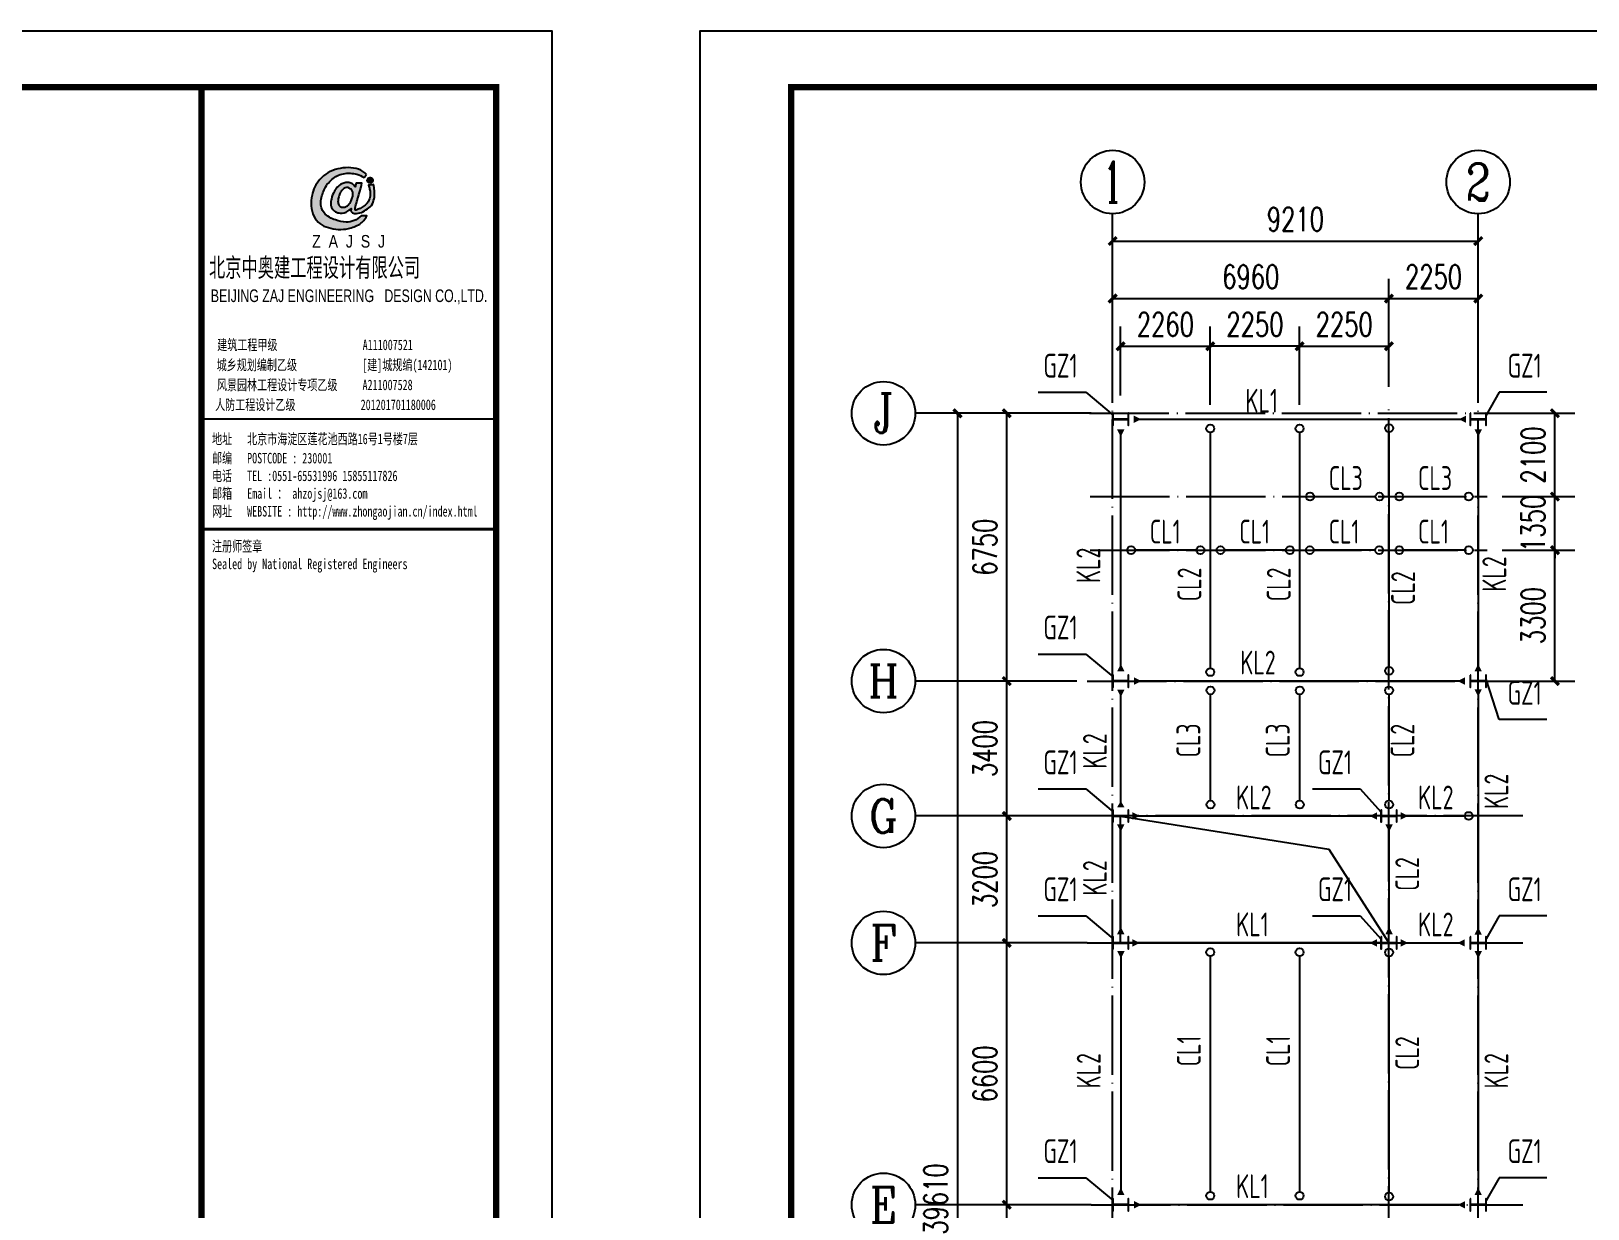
# Model space of a CAD drawing. Extents: x -89996 to 1006241, y -2176 to 440573.
# Drawn here: x 634315 to 673536, y 142907 to 172594 of the extents above; entities that cross this region are included whole.
import ezdxf
from ezdxf.enums import TextEntityAlignment as Align

# ---------------------------------------------------------------- set-up
doc = ezdxf.new("R2010")
doc.units = 0
doc.header["$LTSCALE"] = 1000
doc.header["$MEASUREMENT"] = 0
doc.linetypes.add('DOTE', pattern=[2.42, 2, -0.2, 0.02, -0.2])
for name, color, linetype in [('AXIS', 3, 'Continuous'), ('AXIS_TEXT', 7, 'Continuous'), ('DOTE', 1, 'DOTE'), ('Gjfh', 2, 'Continuous'), ('Gjlx', 3, 'Continuous'), ('GZ', 50, 'Continuous'), ('PUB_TEXT', 7, 'Continuous'), ('PUB_TITLE', 4, 'Continuous'), ('STPM_RBEAM_NUM', 7, 'Continuous'), ('WALL', 9, 'Continuous'), ('YCX', 90, 'Continuous'), ('图签', 3, 'Continuous')]:
    doc.layers.add(name, color=color, linetype=linetype)
doc.styles.add('_gyy_title_Arial', font='arial.ttf', dxfattribs={"width": 0.7})
doc.styles.add('_gyy_title_ST', font='', dxfattribs={"width": 0.8})
doc.styles.add('_TCH_AXIS', font='COMPLEX', dxfattribs={"bigfont": 'GBCBIG'})
doc.styles.add('_TCH_DIM_T3', font='SIMPLEX', dxfattribs={"width": 0.705882, "bigfont": 'GBCBIG'})
doc.styles.add('HZ', font='txt.shx', dxfattribs={"width": 0.8, "bigfont": '000hztxt.shx'})
doc.styles.add('TSSD_Dimension', font='Tssdeng.shx', dxfattribs={"width": 0.8, "bigfont": 'hztxt.shx'})
doc.styles.add('TSSD_Label', font='tssdeng.shx', dxfattribs={"width": 0.7, "bigfont": 'hztxt.shx'})
doc.styles.get('_gyy_title_ST').set_extended_font_data('SimSun')
doc.dimstyles.new('_TCH_ARCH&&200', dxfattribs={"dimtxt": 595, "dimasz": 200, "dimexe": 500, "dimexo": 600, "dimgap": 252.5, "dimtad": 1, "dimdec": 0, "dimzin": 0, "dimdsep": 46, "dimtxsty": '_TCH_DIM_T3', "dimblk": 'ARCHTICK', "dimcen": 0.09, "dimclrt": 7, "dimazin": 2, "dimtfac": 1, "dimtdec": 0, "dimtix": 1, "dimtmove": 2, "dimatfit": 3, "dimfxl": 0, "dimtolj": 1, "dimtzin": 0, "dimarcsym": 0})
doc.dimstyles.new('TCH-200-1', dxfattribs={"dimtxt": 595, "dimasz": 200, "dimexe": 500, "dimexo": 600, "dimgap": 252.5, "dimtad": 1, "dimdec": 0, "dimzin": 0, "dimdsep": 46, "dimtxsty": '_TCH_DIM_T3', "dimblk": 'ARCHTICK', "dimcen": 0.09, "dimclrd": 3, "dimclre": 3, "dimclrt": 7, "dimazin": 2, "dimtfac": 1, "dimtdec": 0, "dimtix": 1, "dimtmove": 2, "dimatfit": 3, "dimfxl": 0, "dimtolj": 1, "dimtzin": 0, "dimarcsym": 0})

# ---------------------------------------------------------------- blocks, each defined once
blk = doc.blocks.new('_ArchTick')
at = {"color": 0, "linetype": 'ByBlock', "const_width": 0.4}
blk.add_lwpolyline([(-0.5, -0.5), (0.5, 0.5)], dxfattribs=at)
blk = doc.blocks.new('*D2519')
at = {"layer": 'Defpoints', "color": 0, "transparency": 16777216}
for p in [(8604, 45825), (4696, 6215), (8065, 6215)]:
    blk.add_point(p, dxfattribs=at)
at = {"layer": 'WALL', "color": 3, "lineweight": -2, "transparency": 16777216}
for p, q in [((8004, 45825), (4196, 45825)), ((4696, 45825), (4696, 6215)), ((7465, 6215), (4196, 6215))]:
    blk.add_line(p, q, dxfattribs=at)
at = {"layer": 'WALL', "color": 3, "lineweight": -2, "transparency": 16777216, "xscale": 200, "yscale": 200, "zscale": 200}
for p, rotation in [((4696, 45825), 90), ((4696, 6215), 270)]:
    blk.add_blockref('_ArchTick', p, dxfattribs=dict(at, rotation=rotation))
at = {"layer": 'WALL', "color": 7, "transparency": 16777216, "insert": (4146, 26020), "char_height": 595, "attachment_point": 5, "rotation": 90, "style": '_TCH_DIM_T3'}
blk.add_mtext('\\A1;39610', dxfattribs=at)
blk = doc.blocks.new('*D2520')
at = {"layer": 'Defpoints', "color": 0, "transparency": 16777216}
for p in [(15564, 48717), (8604, 46065), (15564, 46110)]:
    blk.add_point(p, dxfattribs=at)
at = {"layer": 'WALL', "color": 3, "lineweight": -2, "transparency": 16777216}
for p, q in [((8604, 46665), (8604, 49217)), ((15564, 46710), (15564, 49217)), ((8604, 48717), (15564, 48717))]:
    blk.add_line(p, q, dxfattribs=at)
at = {"layer": 'WALL', "color": 3, "lineweight": -2, "transparency": 16777216, "xscale": 200, "yscale": 200, "zscale": 200, "rotation": 180}
blk.add_blockref('_ArchTick', (8604, 48717), dxfattribs=at)
at = {"layer": 'WALL', "color": 3, "lineweight": -2, "transparency": 16777216, "xscale": 200, "yscale": 200, "zscale": 200}
blk.add_blockref('_ArchTick', (15564, 48717), dxfattribs=at)
at = {"layer": 'WALL', "color": 7, "transparency": 16777216, "insert": (12084, 49267), "char_height": 595, "attachment_point": 5, "style": '_TCH_DIM_T3'}
blk.add_mtext('\\A1;6960', dxfattribs=at)
blk = doc.blocks.new('*D2521')
at = {"layer": 'Defpoints', "color": 0, "transparency": 16777216}
for p in [(17814, 48717), (15564, 46110), (17814, 46065)]:
    blk.add_point(p, dxfattribs=at)
at = {"layer": 'WALL', "color": 3, "lineweight": -2, "transparency": 16777216}
for p, q in [((15564, 46710), (15564, 49217)), ((17814, 46665), (17814, 49217)), ((15564, 48717), (17814, 48717))]:
    blk.add_line(p, q, dxfattribs=at)
at = {"layer": 'WALL', "color": 3, "lineweight": -2, "transparency": 16777216, "xscale": 200, "yscale": 200, "zscale": 200, "rotation": 180}
blk.add_blockref('_ArchTick', (15564, 48717), dxfattribs=at)
at = {"layer": 'WALL', "color": 3, "lineweight": -2, "transparency": 16777216, "xscale": 200, "yscale": 200, "zscale": 200}
blk.add_blockref('_ArchTick', (17814, 48717), dxfattribs=at)
at = {"layer": 'WALL', "color": 7, "transparency": 16777216, "insert": (16689, 49267), "char_height": 595, "attachment_point": 5, "style": '_TCH_DIM_T3'}
blk.add_mtext('\\A1;2250', dxfattribs=at)
blk = doc.blocks.new('*D3083')
at = {"layer": 'AXIS', "color": 0, "lineweight": -2, "transparency": 16777216}
for p, q in [((8604, 46609), (8604, 50667)), ((17814, 46609), (17814, 50667)), ((8604, 50167), (17814, 50167))]:
    blk.add_line(p, q, dxfattribs=at)
at = {"layer": 'Defpoints', "color": 0, "transparency": 16777216}
for p in [(17814, 50167), (8604, 46009), (17814, 46009)]:
    blk.add_point(p, dxfattribs=at)
at = {"layer": 'AXIS', "color": 0, "lineweight": -2, "transparency": 16777216, "xscale": 200, "yscale": 200, "zscale": 200, "rotation": 180}
blk.add_blockref('_ArchTick', (8604, 50167), dxfattribs=at)
at = {"layer": 'AXIS', "color": 0, "lineweight": -2, "transparency": 16777216, "xscale": 200, "yscale": 200, "zscale": 200}
blk.add_blockref('_ArchTick', (17814, 50167), dxfattribs=at)
at = {"layer": 'AXIS', "color": 7, "transparency": 16777216, "insert": (13209, 50717), "char_height": 595, "attachment_point": 5, "style": '_TCH_DIM_T3'}
blk.add_mtext('\\A1;9210', dxfattribs=at)
blk = doc.blocks.new('*D3087')
at = {"layer": 'AXIS', "color": 0, "lineweight": -2, "transparency": 16777216}
for p, q in [((7465, 25875), (5436, 25875)), ((5936, 19275), (5936, 25875)), ((7465, 19275), (5436, 19275))]:
    blk.add_line(p, q, dxfattribs=at)
at = {"layer": 'Defpoints', "color": 0, "transparency": 16777216}
for p in [(5936, 25875), (8065, 25875), (8065, 19275)]:
    blk.add_point(p, dxfattribs=at)
at = {"layer": 'AXIS', "color": 0, "lineweight": -2, "transparency": 16777216, "xscale": 200, "yscale": 200, "zscale": 200}
for p, rotation in [((5936, 25875), 90), ((5936, 19275), 270)]:
    blk.add_blockref('_ArchTick', p, dxfattribs=dict(at, rotation=rotation))
at = {"layer": 'AXIS', "color": 7, "transparency": 16777216, "insert": (5386, 22575), "char_height": 595, "attachment_point": 5, "rotation": 90, "style": '_TCH_DIM_T3'}
blk.add_mtext('\\A1;6600', dxfattribs=at)
blk = doc.blocks.new('*D3088')
at = {"layer": 'AXIS', "color": 0, "lineweight": -2, "transparency": 16777216}
for p, q in [((7465, 32475), (5436, 32475)), ((5936, 25875), (5936, 32475)), ((7465, 25875), (5436, 25875))]:
    blk.add_line(p, q, dxfattribs=at)
at = {"layer": 'Defpoints', "color": 0, "transparency": 16777216}
for p in [(5936, 32475), (8065, 32475), (8065, 25875)]:
    blk.add_point(p, dxfattribs=at)
at = {"layer": 'AXIS', "color": 0, "lineweight": -2, "transparency": 16777216, "xscale": 200, "yscale": 200, "zscale": 200}
for p, rotation in [((5936, 32475), 90), ((5936, 25875), 270)]:
    blk.add_blockref('_ArchTick', p, dxfattribs=dict(at, rotation=rotation))
at = {"layer": 'AXIS', "color": 7, "transparency": 16777216, "insert": (5386, 29175), "char_height": 595, "attachment_point": 5, "rotation": 90, "style": '_TCH_DIM_T3'}
blk.add_mtext('\\A1;6600', dxfattribs=at)
blk = doc.blocks.new('*D3089')
at = {"layer": 'AXIS', "color": 0, "lineweight": -2, "transparency": 16777216}
for p, q in [((7465, 35675), (5436, 35675)), ((5936, 32475), (5936, 35675)), ((7465, 32475), (5436, 32475))]:
    blk.add_line(p, q, dxfattribs=at)
at = {"layer": 'Defpoints', "color": 0, "transparency": 16777216}
for p in [(5936, 35675), (8065, 35675), (8065, 32475)]:
    blk.add_point(p, dxfattribs=at)
at = {"layer": 'AXIS', "color": 0, "lineweight": -2, "transparency": 16777216, "xscale": 200, "yscale": 200, "zscale": 200}
for p, rotation in [((5936, 35675), 90), ((5936, 32475), 270)]:
    blk.add_blockref('_ArchTick', p, dxfattribs=dict(at, rotation=rotation))
at = {"layer": 'AXIS', "color": 7, "transparency": 16777216, "insert": (5386, 34075), "char_height": 595, "attachment_point": 5, "rotation": 90, "style": '_TCH_DIM_T3'}
blk.add_mtext('\\A1;3200', dxfattribs=at)
blk = doc.blocks.new('*D3090')
at = {"layer": 'AXIS', "color": 0, "lineweight": -2, "transparency": 16777216}
for p, q in [((7465, 39075), (5436, 39075)), ((5936, 35675), (5936, 39075)), ((7465, 35675), (5436, 35675))]:
    blk.add_line(p, q, dxfattribs=at)
at = {"layer": 'Defpoints', "color": 0, "transparency": 16777216}
for p in [(5936, 39075), (8065, 39075), (8065, 35675)]:
    blk.add_point(p, dxfattribs=at)
at = {"layer": 'AXIS', "color": 0, "lineweight": -2, "transparency": 16777216, "xscale": 200, "yscale": 200, "zscale": 200}
for p, rotation in [((5936, 39075), 90), ((5936, 35675), 270)]:
    blk.add_blockref('_ArchTick', p, dxfattribs=dict(at, rotation=rotation))
at = {"layer": 'AXIS', "color": 7, "transparency": 16777216, "insert": (5386, 37375), "char_height": 595, "attachment_point": 5, "rotation": 90, "style": '_TCH_DIM_T3'}
blk.add_mtext('\\A1;3400', dxfattribs=at)
blk = doc.blocks.new('*D3091')
at = {"layer": 'AXIS', "color": 0, "lineweight": -2, "transparency": 16777216}
for p, q in [((7465, 45825), (5436, 45825)), ((5936, 39075), (5936, 45825)), ((7465, 39075), (5436, 39075))]:
    blk.add_line(p, q, dxfattribs=at)
at = {"layer": 'Defpoints', "color": 0, "transparency": 16777216}
for p in [(5936, 45825), (8065, 45825), (8065, 39075)]:
    blk.add_point(p, dxfattribs=at)
at = {"layer": 'AXIS', "color": 0, "lineweight": -2, "transparency": 16777216, "xscale": 200, "yscale": 200, "zscale": 200}
for p, rotation in [((5936, 45825), 90), ((5936, 39075), 270)]:
    blk.add_blockref('_ArchTick', p, dxfattribs=dict(at, rotation=rotation))
at = {"layer": 'AXIS', "color": 7, "transparency": 16777216, "insert": (5386, 42450), "char_height": 595, "attachment_point": 5, "rotation": 90, "style": '_TCH_DIM_T3'}
blk.add_mtext('\\A1;6750', dxfattribs=at)
blk = doc.blocks.new('*D1183')
at = {"color": 3, "lineweight": -2, "transparency": 16777216}
for p, q in [((666273, 163175), (666273, 165150)), ((668523, 163631), (668523, 165150)), ((666273, 164650), (668523, 164650))]:
    blk.add_line(p, q, dxfattribs=at)
at = {"layer": 'Defpoints', "color": 0, "transparency": 16777216}
for p in [(668523, 164650), (668523, 163031), (666273, 162575)]:
    blk.add_point(p, dxfattribs=at)
at = {"color": 3, "lineweight": -2, "transparency": 16777216, "xscale": 200, "yscale": 200, "zscale": 200, "rotation": 180}
blk.add_blockref('_ArchTick', (666273, 164650), dxfattribs=at)
at = {"color": 3, "lineweight": -2, "transparency": 16777216, "xscale": 200, "yscale": 200, "zscale": 200}
blk.add_blockref('_ArchTick', (668523, 164650), dxfattribs=at)
at = {"color": 7, "transparency": 16777216, "insert": (667398, 165200), "char_height": 595, "attachment_point": 5, "style": '_TCH_DIM_T3'}
blk.add_mtext('\\A1;2250', dxfattribs=at)
blk = doc.blocks.new('A$C1ADA65EF')
at = {"layer": 'YCX'}
for p, q in [((0, 40035), (1198, 40035)), ((1198, 40035), (1887, 39460)), ((11619, 40035), (11287, 39460)), ((12817, 40035), (11619, 40035)), ((0, 33436), (1198, 33436)), ((1198, 33436), (1887, 32860)), ((11619, 31788), (11287, 32801)), ((12817, 31788), (11619, 31788)), ((0, 30036), (1198, 30036)), ((1198, 30036), (1887, 29460)), ((6917, 30036), (8115, 30036)), ((8115, 30036), (8637, 29460)), ((0, 26836), (1198, 26836)), ((1198, 26836), (1887, 26260)), ((6917, 26836), (8115, 26836)), ((8115, 26836), (8637, 26260)), ((11619, 26836), (11287, 26260)), ((12817, 26836), (11619, 26836)), ((0, 20236), (1198, 20236)), ((1198, 20236), (1887, 19660)), ((11619, 20236), (11287, 19660)), ((12817, 20236), (11619, 20236))]:
    blk.add_line(p, q, dxfattribs=at)
at = {"layer": 'STPM_RBEAM_NUM', "style": 'TSSD_Label', "width": 0.7}
for p in [(562, 40226), (12255, 40226), (562, 33627), (12255, 31979), (562, 30227), (7479, 30227), (562, 27027), (7479, 27027), (12255, 27027), (562, 20427), (12255, 20427)]:
    blk.add_text('GZ1', height=600, dxfattribs=at).set_placement(p, align=Align.BOTTOM_CENTER)
blk = doc.blocks.new('dd')
at = {"layer": '图签'}
h = blk.add_hatch(color=5, dxfattribs=at)
h.set_gradient(color1=(0, 0, 255), color2=(36, 36, 255), one_color=1, tint=0.57)
h.paths.add_polyline_path([(452, 1270, -0.093206), (531, 1562, -0.136321), (716, 1807, -0.161039), (988, 1948, -0.108591), (1307, 1935, -0.049497), (1479, 1861, 0.062627), (1539, 1932, 0.094388), (1351, 2056, 0.136326), (854, 2062, 0.161722), (430, 1810, 0.133661), (243, 1435, 0.158414), (286, 937, 0.22517), (632, 669, 0.138663), (1107, 646, 0.074676), (1375, 753, 0.125344), (1543, 944, 0.006312), (1413, 948, -0.090385), (1244, 833, -0.096745), (1053, 797, -0.073845), (803, 850, -0.140868), (530, 1020, -0.160753)])
h = blk.add_hatch(color=1, dxfattribs=at)
h.set_gradient(color1=(255, 0, 0), color2=(255, 0, 0), tint=0.57)
h.paths.add_polyline_path([(1557, 1818, 0.386553), (1564, 1757, 0.170676), (1604, 1736, 0.082224), (1657, 1743, 0.087509), (1686, 1766, 0.264235), (1694, 1804, 0.244333), (1636, 1850, 0.30271)])
h = blk.add_hatch(color=5, dxfattribs=at)
h.set_gradient(color1=(0, 0, 255), color2=(36, 36, 255), one_color=1, tint=0.57)
h.paths.add_polyline_path([(1306, 1289, 0.011169), (1334, 1370, 0.005807), (1431, 1724, 0.01105), (1292, 1724, 0.016796), (1267, 1634, 0.125943), (1203, 1704, 0.083806), (1120, 1739, 0.082879), (1047, 1739, -0.008503), (952, 1710, 0.060057), (844, 1628, 0.086078), (774, 1532, 0.099424), (705, 1347, 0.12153), (690, 1225, 0.102644), (719, 1122, 0.056648), (797, 1042, 0.092914), (913, 1013, 0.194578), (1098, 1064, -0.002562), (1175, 1122, 0.064354), (1167, 1068, 0.172385), (1207, 1017, 0.105458), (1300, 1002, 0.086567), (1454, 1046, 0.047674), (1592, 1136, 0.166359), (1692, 1274, 0.096748), (1728, 1431, 0.03151), (1728, 1548, 0.041815), (1700, 1691, 0.007654), (1588, 1673, -0.009919), (1610, 1585, -0.068269), (1624, 1482, -0.105336), (1605, 1352, -0.14652), (1528, 1223, -0.070486), (1434, 1151, -0.077937), (1341, 1103, -0.127098), (1272, 1084, -0.114215), (1267, 1129, -0.007609)])
h.paths.add_polyline_path([(865, 1245, -0.099994), (863, 1328, -0.050974), (888, 1427, -0.120527), (938, 1529, -0.043888), (1002, 1595, -0.08446), (1063, 1619, -0.147309), (1127, 1607, -0.037474), (1177, 1572, -0.06931), (1209, 1507, -0.067662), (1213, 1431, -0.02676), (1211, 1413, 0.017209), (1183, 1329, -0.048815), (1120, 1223, -0.139096), (1046, 1163, -0.097991), (944, 1153, -0.085394), (909, 1169, -0.149141)], flags=16)
blk.add_lwpolyline([(1539, 1932, 0.094388), (1351, 2056, 0.136326), (854, 2062, 0.161722), (430, 1810, 0.133661), (243, 1435, 0.158414), (286, 937, 0.22517), (632, 669, 0.138663), (1107, 646, 0.074676), (1375, 753, 0.125344), (1543, 944, 0.006312), (1413, 948, -0.090385), (1244, 833, -0.096745), (1053, 797, -0.073845), (803, 850, -0.140868), (530, 1020, -0.160753), (452, 1270, -0.093206), (531, 1562, -0.136321), (716, 1807, -0.161039), (988, 1948, -0.108591), (1307, 1935, -0.049497), (1479, 1861, 0.062627)], format="xyb", close=True, dxfattribs=at)
for points in [[(1694, 1804, 0.243958), (1636, 1850, 0.303117), (1557, 1818, 0.386553), (1564, 1757, 0.170676), (1604, 1736, 0.082224), (1657, 1743, 0.087509), (1686, 1766, 0.264235), (1694, 1804, -7.823139)], [(1431, 1724, 0.011041), (1292, 1724, 0.016796), (1267, 1634, 0.125943), (1203, 1704, 0.083806), (1120, 1739, 0.082879), (1047, 1739, -0.008503), (952, 1710, 0.060057), (844, 1628, 0.086078), (774, 1532, 0.099424), (705, 1347, 0.12153), (690, 1225, 0.102644), (719, 1122, 0.056648), (797, 1042, 0.092914), (913, 1013, 0.194578), (1098, 1064, -0.002562), (1175, 1122, 0.064354), (1167, 1068, 0.172385), (1207, 1017, 0.105458), (1300, 1002, 0.086567), (1454, 1046, 0.047674), (1592, 1136, 0.166359), (1692, 1274, 0.096748), (1728, 1431, 0.03151), (1728, 1548, 0.041815), (1700, 1691, 0.007654), (1588, 1673, -0.009919), (1610, 1585, -0.068269), (1624, 1482, -0.105336), (1605, 1352, -0.14652), (1528, 1223, -0.070486), (1434, 1151, -0.077937), (1341, 1103, -0.127098), (1272, 1084, -0.114215), (1267, 1129, -0.007609), (1306, 1289, 0.011169), (1334, 1370, 0.005782), (1430, 1722, 0.069025)], [(1213, 1431, 0.067662), (1209, 1507, 0.06931), (1177, 1572, 0.037474), (1127, 1607, 0.147309), (1063, 1619, 0.08446), (1002, 1595, 0.043888), (938, 1529, 0.120527), (888, 1427, 0.050974), (863, 1328, 0.099994), (865, 1245, 0.149141), (909, 1169, 0.085394), (944, 1153, 0.097991), (1046, 1163, 0.139096), (1120, 1223, 0.048815), (1183, 1329, -0.017209), (1211, 1413, 0.02676), (1213, 1431, 0.441273)]]:
    blk.add_lwpolyline(points, format="xyb", dxfattribs=at)
at = {"insert": (246, 492), "char_height": 300, "width": 8000, "attachment_point": 1, "style": 'HZ'}
blk.add_mtext('{\\fArial|b0|i0|c0|p32;Z  A  J  S  J}', dxfattribs=at)
blk = doc.blocks.new('A$C767023C3')
at = {"layer": 'PUB_TITLE'}
blk.add_line((-4949, -5573), (0, -5573), dxfattribs=at)
at = {"layer": 'PUB_TITLE', "const_width": 106}
blk.add_lwpolyline([(-4949, 0), (0, 0), (0, -40586), (-4949, -40586)], close=True, dxfattribs=at)
at = {"layer": 'PUB_TITLE', "const_width": 49.5}
blk.add_lwpolyline([(-4949, -7426), (0, -7426)], dxfattribs=at)
at = {"layer": '图签', "xscale": 0.70707067020202, "yscale": 0.70707067020202, "zscale": 0.70707067020202}
blk.add_blockref('dd', (-3263, -2831), dxfattribs=at)
at = {"color": 1, "insert": (-4822, -2862), "char_height": 359.1, "width": 9576, "attachment_point": 1, "style": 'HZ'}
blk.add_mtext('北京中奥建工程设计有限公司', dxfattribs=at)
at = {"layer": 'PUB_TITLE', "width": 0.7}
for s, height, style, p in [('BEIJING ZAJ ENGINEERING   DESIGN CO.,LTD.', 212.12, '_gyy_title_Arial', (-2469, -3610)), ('建筑工程甲级                 A111007521             ', 176.77, '_gyy_title_ST', (-2494, -4417)), ('城乡规划编制乙级             [建]城规编(142101)', 176.77, '_gyy_title_ST', (-2712, -4754)), ('风景园林工程设计专项乙级     A211007528           ', 176.77, '_gyy_title_ST', (-2582, -5090)), ('人防工程设计乙级             201201701180006', 176.77, '_gyy_title_ST', (-2865, -5424))]:
    blk.add_text(s, height=height, dxfattribs=dict(at, style=style)).set_placement(p, align=Align.CENTER)
at = {"layer": 'PUB_TITLE', "style": '_gyy_title_ST', "width": 0.7}
for s, height, p in [('地址   北京市海淀区莲花池西路16号1号楼7层', 176.77, (-4771, -5998)), ('邮编   POSTCODE : 230001', 176.77, (-4771, -6321)), ('电话   TEL :0551-65531996 15855117826', 176.77, (-4771, -6618)), ('邮箱   Email ： ahzojsj@163.com', 176.77, (-4771, -6915)), ('网址   WEBSITE : http://www.zhongaojian.cn/index.html', 176.77, (-4771, -7214)), ('注册师签章', 176.8, (-4771, -7801)), ('Sealed by National Registered Engineers', 176.77, (-4770, -8098))]:
    blk.add_text(s, height=height, dxfattribs=at).set_placement(p)
blk = doc.blocks.new('*D3002')
at = {"color": 3, "lineweight": -2, "transparency": 16777216}
for p, q in [((661763, 163407), (661763, 165150)), ((664023, 163175), (664023, 165150)), ((661763, 164650), (664023, 164650))]:
    blk.add_line(p, q, dxfattribs=at)
at = {"layer": 'Defpoints', "color": 0, "transparency": 16777216}
for p in [(664023, 164650), (661763, 162807), (664023, 162575)]:
    blk.add_point(p, dxfattribs=at)
at = {"color": 3, "lineweight": -2, "transparency": 16777216, "xscale": 200, "yscale": 200, "zscale": 200, "rotation": 180}
blk.add_blockref('_ArchTick', (661763, 164650), dxfattribs=at)
at = {"color": 3, "lineweight": -2, "transparency": 16777216, "xscale": 200, "yscale": 200, "zscale": 200}
blk.add_blockref('_ArchTick', (664023, 164650), dxfattribs=at)
at = {"color": 7, "transparency": 16777216, "insert": (662893, 165200), "char_height": 595, "attachment_point": 5, "style": '_TCH_DIM_T3'}
blk.add_mtext('\\A1;2260', dxfattribs=at)
blk = doc.blocks.new('*D2428')
at = {"color": 3, "lineweight": -2, "transparency": 16777216}
for p, q in [((664023, 163175), (664023, 165150)), ((666273, 163175), (666273, 165150)), ((666273, 164650), (664023, 164650))]:
    blk.add_line(p, q, dxfattribs=at)
at = {"layer": 'Defpoints', "color": 0, "transparency": 16777216}
for p in [(664023, 164650), (664023, 162575), (666273, 162575)]:
    blk.add_point(p, dxfattribs=at)
at = {"color": 3, "lineweight": -2, "transparency": 16777216, "xscale": 200, "yscale": 200, "zscale": 200, "rotation": 180}
blk.add_blockref('_ArchTick', (664023, 164650), dxfattribs=at)
at = {"color": 3, "lineweight": -2, "transparency": 16777216, "xscale": 200, "yscale": 200, "zscale": 200}
blk.add_blockref('_ArchTick', (666273, 164650), dxfattribs=at)
at = {"color": 7, "transparency": 16777216, "insert": (665148, 165200), "char_height": 595, "attachment_point": 5, "style": '_TCH_DIM_T3'}
blk.add_mtext('\\A1;2250', dxfattribs=at)
blk = doc.blocks.new('*D2785')
at = {"layer": 'AXIS', "color": 0, "lineweight": -2, "transparency": 16777216}
for p, q in [((671373, 162960), (673206, 162960)), ((672706, 160861), (672706, 162960)), ((671373, 160861), (673206, 160861))]:
    blk.add_line(p, q, dxfattribs=at)
at = {"layer": 'Defpoints', "color": 0, "transparency": 16777216}
for p in [(670773, 162960), (672706, 162960), (670773, 160861)]:
    blk.add_point(p, dxfattribs=at)
at = {"layer": 'AXIS', "color": 0, "lineweight": -2, "transparency": 16777216, "xscale": 200, "yscale": 200, "zscale": 200}
for p, rotation in [((672706, 162960), 90), ((672706, 160861), 270)]:
    blk.add_blockref('_ArchTick', p, dxfattribs=dict(at, rotation=rotation))
at = {"layer": 'AXIS', "color": 7, "transparency": 16777216, "insert": (672156, 161910), "char_height": 595, "attachment_point": 5, "rotation": 90, "style": '_TCH_DIM_T3'}
blk.add_mtext('\\A1;2100', dxfattribs=at)
blk = doc.blocks.new('*D2786')
at = {"layer": 'AXIS', "color": 0, "lineweight": -2, "transparency": 16777216}
for p, q in [((671373, 160861), (673206, 160861)), ((672706, 160861), (672706, 161061)), ((672706, 159511), (672706, 160861)), ((671373, 159511), (673206, 159511)), ((672706, 159511), (672706, 159311))]:
    blk.add_line(p, q, dxfattribs=at)
at = {"layer": 'Defpoints', "color": 0, "transparency": 16777216}
for p in [(670773, 160861), (672706, 160861), (670773, 159511)]:
    blk.add_point(p, dxfattribs=at)
at = {"layer": 'AXIS', "color": 0, "lineweight": -2, "transparency": 16777216, "xscale": 200, "yscale": 200, "zscale": 200}
for p, rotation in [((672706, 160861), 270), ((672706, 159511), 90)]:
    blk.add_blockref('_ArchTick', p, dxfattribs=dict(at, rotation=rotation))
at = {"layer": 'AXIS', "color": 7, "transparency": 16777216, "insert": (672156, 160186), "char_height": 595, "attachment_point": 5, "rotation": 90, "style": '_TCH_DIM_T3'}
blk.add_mtext('\\A1;1350', dxfattribs=at)
blk = doc.blocks.new('*D2787')
at = {"layer": 'AXIS', "color": 0, "lineweight": -2, "transparency": 16777216}
for p, q in [((671373, 159511), (673206, 159511)), ((672706, 156211), (672706, 159511)), ((671373, 156211), (673206, 156211))]:
    blk.add_line(p, q, dxfattribs=at)
at = {"layer": 'Defpoints', "color": 0, "transparency": 16777216}
for p in [(670773, 159511), (672706, 159511), (670773, 156211)]:
    blk.add_point(p, dxfattribs=at)
at = {"layer": 'AXIS', "color": 0, "lineweight": -2, "transparency": 16777216, "xscale": 200, "yscale": 200, "zscale": 200}
for p, rotation in [((672706, 159511), 90), ((672706, 156211), 270)]:
    blk.add_blockref('_ArchTick', p, dxfattribs=dict(at, rotation=rotation))
at = {"layer": 'AXIS', "color": 7, "transparency": 16777216, "insert": (672156, 157861), "char_height": 595, "attachment_point": 5, "rotation": 90, "style": '_TCH_DIM_T3'}
blk.add_mtext('\\A1;3300', dxfattribs=at)
blk = doc.blocks.new('A$C2781525E')
at = {"layer": 'AXIS'}
for p, q in [((8603.7, 46190.9), (8603.7, 50853.5)), ((17813.9, 46190.9), (17813.9, 50853.5)), ((8064.9, 45825), (3631.2, 45825)), ((7700.7, 39075.3), (3631.2, 39075.3)), ((7964.9, 35675.3), (3631.2, 35675.3)), ((7964.9, 32475.3), (3631.2, 32475.3)), ((8064.9, 25875.3), (3631.2, 25875.3))]:
    blk.add_line(p, q, dxfattribs=at)
for centre in [(8603.7, 51653.5), (17813.9, 51653.5), (2831.2, 45825), (2831.2, 39075.3), (2831.2, 35675.3), (2831.2, 32475.3), (2831.2, 25875.3)]:
    blk.add_circle(centre, 800, dxfattribs=at)
at = {"layer": 'DOTE'}
for p, q in [((8603.7, 4948.5), (8603.7, 46702.1)), ((17813.9, 4950.7), (17813.9, 46702.1)), ((15563.9, 4981.1), (15563.9, 46115.4)), ((8022.4, 45825), (18940.1, 45825)), ((7964.9, 39075.3), (18940.1, 39075.3)), ((18940.1, 35675.3), (7964.9, 35675.3)), ((7964.9, 32475.3), (18940.1, 32475.3)), ((8064.9, 25875.3), (18940.1, 25875.3))]:
    blk.add_line(p, q, dxfattribs=at)
at = {"layer": 'GZ'}
for points in [[(8603.7, 45825), (8603.7, 45525), (8613.7, 45525), (8613.7, 45668.2), (8618.7, 45672), (8989, 45672), (8993.7, 45668.2), (8993.7, 45525), (9003.7, 45525), (9003.7, 45825), (8993.7, 45825), (8993.7, 45682), (8989.2, 45678), (8618.7, 45678), (8613.7, 45682), (8613.7, 45825), (8603.7, 45825)], [(17613.7, 45825), (17613.7, 45525), (17623.7, 45525), (17623.7, 45668.2), (17628.7, 45672), (17999, 45672), (18003.7, 45668.2), (18003.7, 45525), (18013.7, 45525), (18013.7, 45825), (18003.7, 45825), (18003.7, 45682), (17999.2, 45678), (17628.7, 45678), (17623.7, 45682), (17623.7, 45825), (17613.7, 45825)], [(8603.7, 39225.3), (8603.7, 38925.3), (8613.7, 38925.3), (8613.7, 39068.4), (8618.7, 39072.3), (8989, 39072.3), (8993.7, 39068.4), (8993.7, 38925.3), (9003.7, 38925.3), (9003.7, 39225.3), (8993.7, 39225.3), (8993.7, 39082.3), (8989.2, 39078.3), (8618.7, 39078.3), (8613.7, 39082.3), (8613.7, 39225.3), (8603.7, 39225.3)], [(17613.7, 39225.3), (17613.7, 38925.3), (17623.7, 38925.3), (17623.7, 39068.4), (17628.7, 39072.3), (17999, 39072.3), (18003.7, 39068.4), (18003.7, 38925.3), (18013.7, 38925.3), (18013.7, 39225.3), (18003.7, 39225.3), (18003.7, 39082.3), (17999.2, 39078.3), (17628.7, 39078.3), (17623.7, 39082.3), (17623.7, 39225.3), (17613.7, 39225.3)], [(8603.7, 35825.3), (8603.7, 35525.3), (8613.7, 35525.3), (8613.7, 35668.4), (8618.7, 35672.3), (8989, 35672.3), (8993.7, 35668.4), (8993.7, 35525.3), (9003.7, 35525.3), (9003.7, 35825.3), (8993.7, 35825.3), (8993.7, 35682.3), (8989.2, 35678.3), (8618.7, 35678.3), (8613.7, 35682.3), (8613.7, 35825.3), (8603.7, 35825.3)], [(15363.7, 35825.3), (15363.7, 35525.3), (15373.7, 35525.3), (15373.7, 35668.4), (15378.7, 35672.3), (15749, 35672.3), (15753.7, 35668.4), (15753.7, 35525.3), (15763.7, 35525.3), (15763.7, 35825.3), (15753.7, 35825.3), (15753.7, 35682.3), (15749.2, 35678.3), (15378.7, 35678.3), (15373.7, 35682.3), (15373.7, 35825.3), (15363.7, 35825.3)], [(8603.7, 32625.3), (8603.7, 32325.3), (8613.7, 32325.3), (8613.7, 32468.4), (8618.7, 32472.3), (8989, 32472.3), (8993.7, 32468.4), (8993.7, 32325.3), (9003.7, 32325.3), (9003.7, 32625.3), (8993.7, 32625.3), (8993.7, 32482.3), (8989.2, 32478.3), (8618.7, 32478.3), (8613.7, 32482.3), (8613.7, 32625.3), (8603.7, 32625.3)], [(15363.7, 32625.3), (15363.7, 32325.3), (15373.7, 32325.3), (15373.7, 32468.4), (15378.7, 32472.3), (15749, 32472.3), (15753.7, 32468.4), (15753.7, 32325.3), (15763.7, 32325.3), (15763.7, 32625.3), (15753.7, 32625.3), (15753.7, 32482.3), (15749.2, 32478.3), (15378.7, 32478.3), (15373.7, 32482.3), (15373.7, 32625.3), (15363.7, 32625.3)], [(17613.7, 32625.3), (17613.7, 32325.3), (17623.7, 32325.3), (17623.7, 32468.4), (17628.7, 32472.3), (17999, 32472.3), (18003.7, 32468.4), (18003.7, 32325.3), (18013.7, 32325.3), (18013.7, 32625.3), (18003.7, 32625.3), (18003.7, 32482.3), (17999.2, 32478.3), (17628.7, 32478.3), (17623.7, 32482.3), (17623.7, 32625.3), (17613.7, 32625.3)], [(8603.7, 26025.3), (8603.7, 25725.3), (8613.7, 25725.3), (8613.7, 25868.4), (8618.7, 25872.3), (8989, 25872.3), (8993.7, 25868.4), (8993.7, 25725.3), (9003.7, 25725.3), (9003.7, 26025.3), (8993.7, 26025.3), (8993.7, 25882.3), (8989.2, 25878.3), (8618.7, 25878.3), (8613.7, 25882.3), (8613.7, 26025.3), (8603.7, 26025.3)], [(17613.7, 26025.3), (17613.7, 25725.3), (17623.7, 25725.3), (17623.7, 25868.4), (17628.7, 25872.3), (17999, 25872.3), (18003.7, 25868.4), (18003.7, 25725.3), (18013.7, 25725.3), (18013.7, 26025.3), (18003.7, 26025.3), (18003.7, 25882.3), (17999.2, 25878.3), (17628.7, 25878.3), (17623.7, 25882.3), (17623.7, 26025.3), (17613.7, 26025.3)]]:
    blk.add_lwpolyline(points, close=True, dxfattribs=at)
at = {"layer": 'AXIS_TEXT', "style": '_TCH_AXIS'}
for s, height, p, p2 in [('1', 1029.4, (8383.1, 51138.8), (8824.3, 51138.8)), ('2', 931.9, (17503.2, 51187.6), (18124.5, 51187.6)), ('J', 992.1, (2571.3, 45328.9), (3091, 45328.9)), ('H', 811, (2444.9, 38669.7), (3217.4, 38669.7)), ('G', 850.4, (2466.7, 35250.1), (3195.6, 35250.1)), ('F', 890.9, (2491.8, 32029.8), (3170.5, 32029.8)), ('E', 890.9, (2491.8, 25429.8), (3170.5, 25429.8))]:
    blk.add_text(s, height=height, dxfattribs=at).set_placement(p, p2, align=Align.FIT)
at = {"layer": 'AXIS'}
for p1, p2, distance, picture, middle in [((8603.7, 46009.4), (17813.9, 46009.4), 4157.5, '*D3083', (13208.8, 50716.9)), ((8064.9, 39075.3), (8064.9, 45825), 2129.2, '*D3091', (5385.6, 42450.1)), ((8064.9, 35675.3), (8064.9, 39075.3), 2129.2, '*D3090', (5385.6, 37375.3)), ((8064.9, 32475.3), (8064.9, 35675.3), 2129.2, '*D3089', (5385.6, 34075.3)), ((8064.9, 25875.3), (8064.9, 32475.3), 2129.2, '*D3088', (5385.6, 29175.3)), ((8064.9, 19275.3), (8064.9, 25875.3), 2129.2, '*D3087', (5385.6, 22575.3))]:
    dim = blk.add_aligned_dim(p1=p1, p2=p2, distance=distance, dimstyle='_TCH_ARCH&&200', dxfattribs=at)
    dim.commit()
    dim.dimension.update_dxf_attribs({"geometry": picture, "text_midpoint": middle})
at = {"layer": 'WALL'}
for base, p1, p2, picture, middle in [((15563.9, 48716.9), (8603.7, 46065.3), (15563.9, 46109.6), '*D2520', (12083.8, 49266.9)), ((17813.9, 48716.9), (15563.9, 46109.6), (17813.9, 46065.3), '*D2521', (16688.9, 49266.9))]:
    dim = blk.add_linear_dim(base=base, p1=p1, p2=p2, dimstyle='TCH-200-1', dxfattribs=at)
    dim.commit()
    dim.dimension.update_dxf_attribs({"geometry": picture, "text_midpoint": middle})
dim = blk.add_linear_dim(base=(4695.5, 6215.3), p1=(8603.7, 45825), p2=(8064.9, 6215.3), angle=90, dimstyle='TCH-200-1', dxfattribs=at)
dim.commit()
dim.dimension.update_dxf_attribs({"geometry": '*D2519', "text_midpoint": (4145.5, 26020.1)})

msp = doc.modelspace()

# ---------------------------------------------------------------- linework, layer by layer
msp.add_lwpolyline([(661763.35, 152807.75), (667010.75, 151970.98), (668522.77, 149613.75), (661763.35, 149613.75)], close=True)
for centre in [(664023.27, 162575.05), (666273.27, 162575.05), (668528.36, 162586.42), (666536.06, 160860.64), (668286.02, 160860.64), (668786.06, 160860.64), (670536.02, 160860.64), (662026.06, 159510.89), (663776.02, 159510.89), (664280.98, 159510.9), (666030.93, 159510.9), (666530.98, 159510.9), (668280.93, 159510.9), (668786.06, 159510.9), (670536.02, 159510.9), (664023.27, 156439.31), (666273.27, 156439.31), (668528.35, 156468.49), (664028.35, 155974.92), (666278.35, 155974.92), (668528.35, 155974.92), (664028.35, 153097.65), (666278.35, 153097.65), (668528.35, 153097.65), (670536.02, 152810.75), (664023.27, 149375.31), (666273.27, 149375.31), (668528.35, 149372.37), (664023.27, 143239.56), (666273.27, 143239.56), (668528.35, 143216.14)]:
    msp.add_circle(centre, 100)
at = {"layer": 'DOTE'}
for p, q in [((660996.31, 160860.64), (670996.87, 160860.64)), ((660996.31, 159510.9), (670996.87, 159510.9))]:
    msp.add_line(p, q, dxfattribs=at)
at = {"layer": 'Gjfh', "color": 4}
for points in [[(662093.48, 162810.49, 187.5, 0, 0), (662280.98, 162810.49, 187.5, 0, 0)], [(662093.49, 162810.49, 187.5, 0, 0), (662280.99, 162810.49, 187.5, 0, 0)], [(670469.74, 162810.49, 187.5, 0, 0), (670282.24, 162810.49, 187.5, 0, 0)], [(670469.75, 162810.49, 187.5, 0, 0), (670282.25, 162810.49, 187.5, 0, 0)], [(661768.36, 162555.04, 187.5, 0, 0), (661768.36, 162367.54, 187.5, 0, 0)], [(670773.27, 162555.04, 187.5, 0, 0), (670773.27, 162367.54, 187.5, 0, 0)], [(661768.36, 156452.83, 187.5, 0, 0), (661768.36, 156640.33, 187.5, 0, 0)], [(670773.27, 156452.83, 187.5, 0, 0), (670773.27, 156640.33, 187.5, 0, 0)], [(662099.69, 156210.75, 187.5, 0, 0), (662287.19, 156210.75, 187.5, 0, 0)], [(662099.69, 156210.75, 187.5, 0, 0), (662287.19, 156210.75, 187.5, 0, 0)], [(670442.69, 156210.75, 187.5, 0, 0), (670255.19, 156210.75, 187.5, 0, 0)], [(670442.69, 156210.75, 187.5, 0, 0), (670255.19, 156210.75, 187.5, 0, 0)], [(661768.36, 155997.31, 187.5, 0, 0), (661768.36, 155809.81, 187.5, 0, 0)], [(670773.27, 156003.62, 187.5, 0, 0), (670773.27, 155816.12, 187.5, 0, 0)], [(661768.36, 153027.34, 187.5, 0, 0), (661768.36, 153189.35, 187.5, 0, 0)], [(661768.36, 152599.76, 187.5, 0, 0), (661768.36, 152412.26, 187.5, 0, 0)], [(662061.92, 152810.75, 187.5, 0, 0), (662249.42, 152810.75, 187.5, 0, 0)], [(662061.92, 152810.75, 187.5, 0, 0), (662249.42, 152810.75, 187.5, 0, 0)], [(668224.83, 152810.75, 187.5, 0, 0), (668037.33, 152810.75, 187.5, 0, 0)], [(668224.83, 152810.75, 187.5, 0, 0), (668037.33, 152810.75, 187.5, 0, 0)], [(668528.35, 152599.76, 187.5, 0, 0), (668528.35, 152412.26, 187.5, 0, 0)], [(668821.71, 152810.75, 187.5, 0, 0), (669009.21, 152810.75, 187.5, 0, 0)], [(668821.71, 152810.75, 187.5, 0, 0), (669009.21, 152810.75, 187.5, 0, 0)], [(661768.36, 149829.6, 187.5, 0, 0), (661768.36, 150017.1, 187.5, 0, 0)], [(668528.35, 149829.6, 187.5, 0, 0), (668528.35, 150017.1, 187.5, 0, 0)], [(670773.27, 149816.56, 187.5, 0, 0), (670773.27, 150004.06, 187.5, 0, 0)], [(661771.45, 149404.94, 187.5, 0, 0), (661771.45, 149217.44, 187.5, 0, 0)], [(662061.92, 149610.75, 187.5, 0, 0), (662249.42, 149610.75, 187.5, 0, 0)], [(662061.92, 149610.75, 187.5, 0, 0), (662249.42, 149610.75, 187.5, 0, 0)], [(668224.83, 149610.75, 187.5, 0, 0), (668037.33, 149610.75, 187.5, 0, 0)], [(668224.83, 149610.75, 187.5, 0, 0), (668037.33, 149610.75, 187.5, 0, 0)], [(668821.71, 149610.75, 187.5, 0, 0), (669009.21, 149610.75, 187.5, 0, 0)], [(668821.71, 149610.75, 187.5, 0, 0), (669009.21, 149610.75, 187.5, 0, 0)], [(670436.02, 149610.75, 187.5, 0, 0), (670248.52, 149610.75, 187.5, 0, 0)], [(670773.27, 149404.94, 187.5, 0, 0), (670773.27, 149217.44, 187.5, 0, 0)], [(661768.36, 143252.83, 187.5, 0, 0), (661768.36, 143440.33, 187.5, 0, 0)], [(670773.27, 143252.83, 187.5, 0, 0), (670773.27, 143440.33, 187.5, 0, 0)], [(662099.69, 143010.75, 187.5, 0, 0), (662287.19, 143010.75, 187.5, 0, 0)], [(662099.69, 143010.75, 187.5, 0, 0), (662287.19, 143010.75, 187.5, 0, 0)], [(670442.69, 143010.75, 187.5, 0, 0), (670255.19, 143010.75, 187.5, 0, 0)], [(670442.69, 143010.75, 187.5, 0, 0), (670255.19, 143010.75, 187.5, 0, 0)]]:
    msp.add_lwpolyline(points, format="xyseb", dxfattribs=at)
at = {"layer": 'Gjlx', "color": 4, "const_width": 50}
for points in [[(662187.23, 162810.49), (670469.74, 162810.49)], [(661768.36, 156452.83), (661768.35, 162477.84)], [(664023.27, 162475.05), (664023.27, 156539.31)], [(666273.27, 162475.05), (666273.27, 156539.31)], [(668528.36, 162486.42), (668528.35, 156568.49)], [(670773.27, 156452.83), (670773.27, 162477.84)], [(668186.02, 160860.64), (666636.06, 160860.64)], [(670436.02, 160860.64), (668886.06, 160860.64)], [(663676.02, 159510.89), (662126.06, 159510.89)], [(665930.93, 159510.9), (664380.98, 159510.9)], [(668180.93, 159510.9), (666630.98, 159510.9)], [(670436.02, 159510.9), (668886.06, 159510.9)], [(670348.94, 156210.75), (662099.69, 156210.75)], [(662193.44, 156210.75), (670442.69, 156210.75)], [(661768.36, 153027.34), (661768.35, 155920.1)], [(664028.35, 153197.65), (664028.35, 155874.92)], [(666278.35, 153197.65), (666278.35, 155874.92)], [(668528.35, 153197.65), (668528.35, 155874.92)], [(670773.27, 149816.56), (670773.27, 155926.42)], [(662155.67, 152810.75), (668224.83, 152810.75)], [(670436.02, 152810.75), (668821.71, 152810.75)], [(661768.36, 149829.6), (661768.35, 152522.56)], [(668528.35, 149829.6), (668528.35, 152522.56)], [(662155.67, 149610.75), (668224.83, 149610.75)], [(670436.02, 149610.75), (668821.71, 149610.75)], [(661771.45, 149404.94), (661771.45, 143295.08)], [(664023.27, 149275.31), (664023.27, 143339.56)], [(666273.27, 149275.31), (666273.27, 143339.56)], [(668528.35, 149272.37), (668523.27, 143316.01)], [(670773.27, 149404.94), (670773.27, 143295.08)], [(670348.94, 143010.75), (662099.69, 143010.75)], [(662193.44, 143010.75), (670442.69, 143010.75)]]:
    msp.add_lwpolyline(points, dxfattribs=at)
at = {"layer": 'PUB_TITLE'}
for points in [[(558342.77, 109593.71), (647442.77, 109593.71), (647442.77, 172593.71), (558342.77, 172593.71)], [(651161.89, 109593.71), (740261.89, 109593.71), (740261.89, 172593.71), (651161.89, 172593.71)]]:
    msp.add_lwpolyline(points, close=True, dxfattribs=at)
at = {"layer": 'PUB_TITLE', "const_width": 159.09}
for points in [[(560640.74, 110300.78), (560640.74, 171179.57), (646028.62, 171179.57), (646028.62, 110300.78)], [(653459.87, 110300.78), (653459.87, 171179.57), (738847.75, 171179.57), (738847.75, 110300.78)]]:
    msp.add_lwpolyline(points, close=True, dxfattribs=at)

# ---------------------------------------------------------------- block references
at = {"xscale": 1.5, "yscale": 1.5, "zscale": 1.5}
msp.add_blockref('A$C767023C3', (646028.62, 171179.57), dxfattribs=at)
for name, p in [('A$C2781525E', (652959.42, 117135.48)), ('A$C1ADA65EF', (659685.72, 123454.77))]:
    msp.add_blockref(name, p)

# ---------------------------------------------------------------- texts
at = {"layer": 'PUB_TEXT', "color": 6, "style": 'TSSD_Dimension', "width": 0.7}
for p in [(664907.44, 162977.48), (664674.12, 149777.73), (664674.12, 143177.73)]:
    msp.add_text('KL1', height=600, dxfattribs=at).set_placement(p)
at = {"layer": 'PUB_TEXT', "style": 'TSSD_Dimension', "width": 0.7}
for s, p in [('CL3', (667007.82, 161027.62)), ('CL3', (669257.82, 161027.62)), ('CL1', (662497.82, 159677.88)), ('CL1', (664752.74, 159677.88)), ('CL1', (667002.74, 159677.88)), ('CL1', (669257.82, 159677.88))]:
    msp.add_text(s, height=600, dxfattribs=at).set_placement(p)
at = {"layer": 'PUB_TEXT', "color": 2, "style": 'TSSD_Dimension', "width": 0.7}
for p in [(661251.65, 158680.86), (671478.2, 158463.24), (661415.67, 154000.61), (671530.93, 152984.09), (661415.67, 150800.61), (661259.55, 145940.97), (671530.93, 145940.97)]:
    msp.add_text('KL2', height=600, rotation=90, dxfattribs=at).set_placement(p)
at = {"layer": 'PUB_TEXT', "style": 'TSSD_Dimension', "width": 0.7}
for s, rotation, p in [('CL2', 90, (663797.91, 158222.38)), ('CL2', 90, (666047.91, 158222.38)), ('CL2', 89.999988, (669182.25, 158128.5)), ('CL3', 90, (663772.83, 154284.07)), ('CL3', 90, (666022.83, 154284.07)), ('CL2', 90, (669166.8, 154284.07)), ('CL2', 90, (669284.94, 150922.98)), ('CL1', 90, (663782.46, 146498.99)), ('CL1', 90, (666032.46, 146498.99)), ('CL2', 90, (669284.94, 146408.15))]:
    msp.add_text(s, height=600, rotation=rotation, dxfattribs=at).set_placement(p)
at = {"layer": 'PUB_TEXT', "color": 2, "style": 'TSSD_Dimension', "width": 0.7}
for p in [(664777.34, 156377.73), (664674.12, 152977.73), (669257.82, 152977.73), (669257.82, 149777.73)]:
    msp.add_text('KL2', height=600, dxfattribs=at).set_placement(p)

# ---------------------------------------------------------------- dimensions: what is measured, and where the dimension line sits
for base, p1, p2, picture, middle in [((664023.27, 164649.98), (661763.27, 162807.49), (664023.27, 162575.05), '*D3002', (662893.27, 165199.98)), ((668523.27, 164649.98), (666273.27, 162575.05), (668523.27, 163030.85), '*D1183', (667398.27, 165199.98))]:
    dim = msp.add_linear_dim(base=base, p1=p1, p2=p2, dimstyle='TCH-200-1')
    dim.commit()
    dim.dimension.update_dxf_attribs({"geometry": picture, "text_midpoint": middle})
dim = msp.add_linear_dim(base=(664023.27, 164649.98), p1=(666273.27, 162575.05), p2=(664023.27, 162575.05), angle=180, dimstyle='TCH-200-1')
dim.commit()
dim.dimension.update_dxf_attribs({"geometry": '*D2428', "text_midpoint": (665148.27, 165199.98)})
at = {"layer": 'AXIS'}
for p1, p2, picture, middle in [((670773.27, 160860.64), (670773.27, 162960.26), '*D2785', (672155.54, 161910.45)), ((670773.27, 159510.9), (670773.27, 160860.64), '*D2786', (672155.54, 160185.77)), ((670773.27, 156210.75), (670773.27, 159510.9), '*D2787', (672155.54, 157860.82))]:
    dim = msp.add_aligned_dim(p1=p1, p2=p2, distance=-1932.27, dimstyle='_TCH_ARCH&&200', dxfattribs=at)
    dim.commit()
    dim.dimension.update_dxf_attribs({"geometry": picture, "text_midpoint": middle})

doc.saveas('drawing.dxf')
